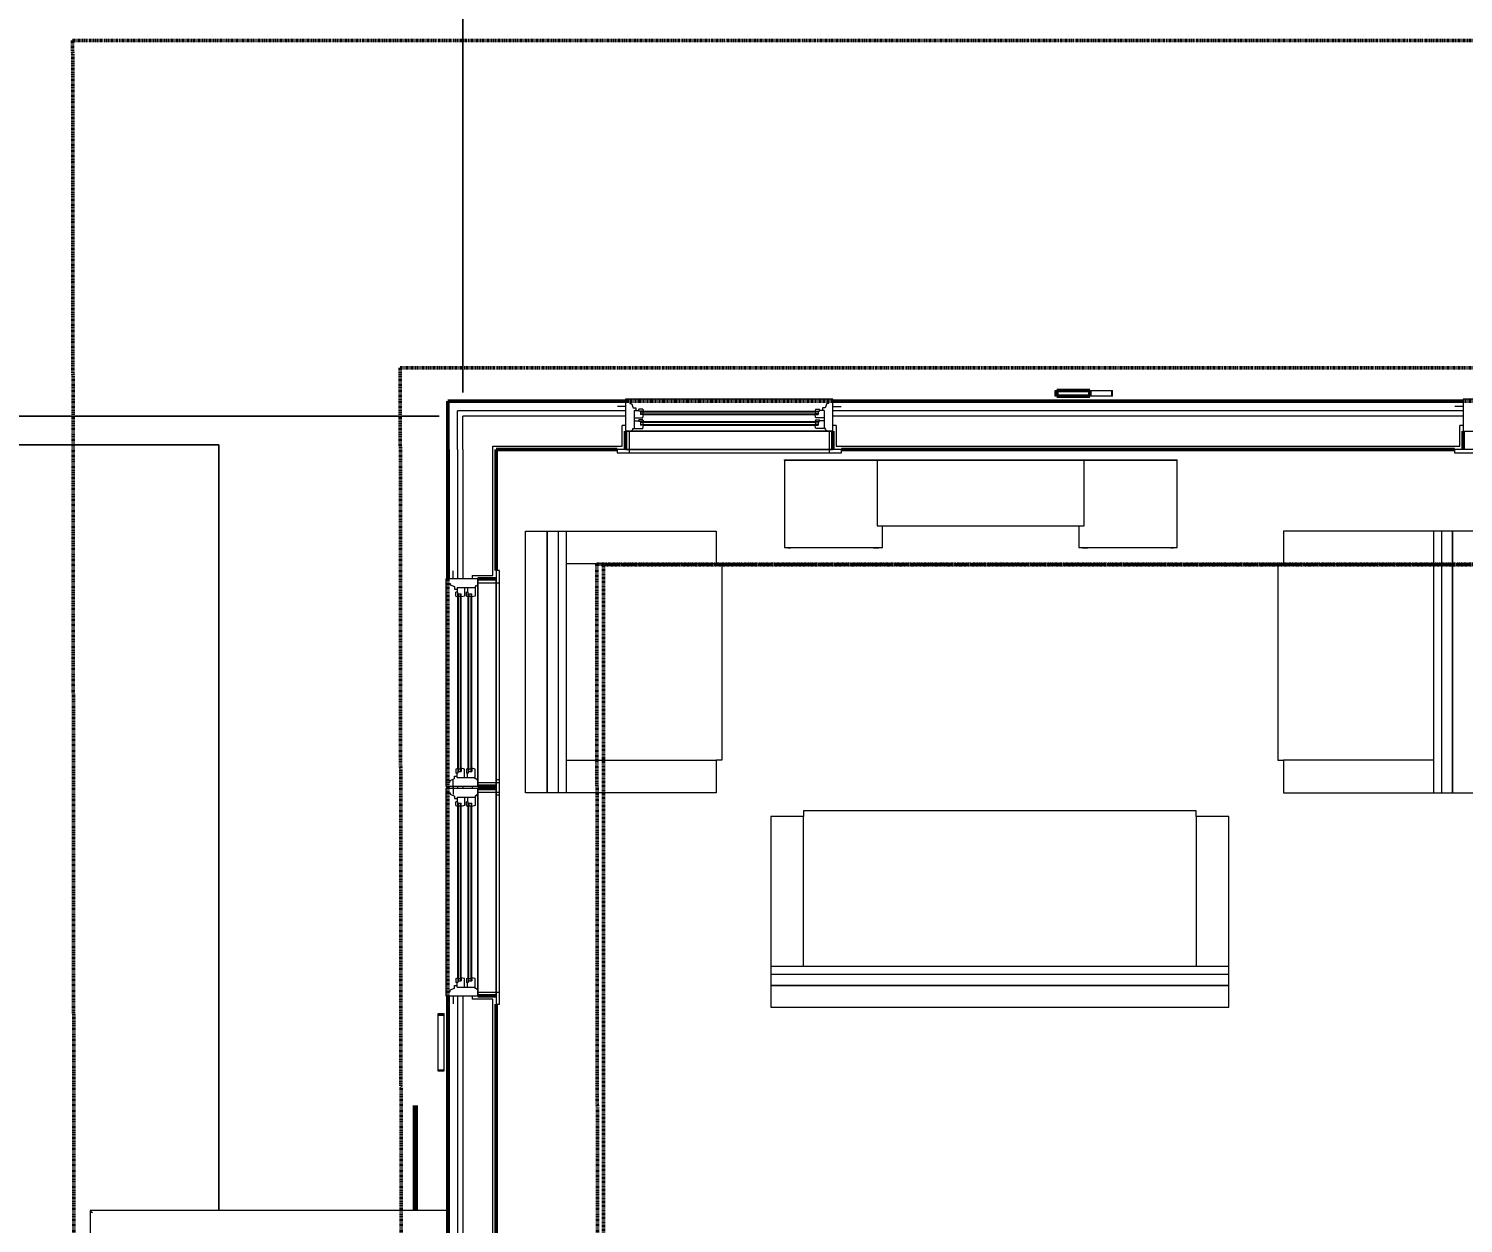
# Model space of a CAD drawing. Header units: inches. Extents: x -4217 to -1814, y 9706 to 12425.
# Drawn here: x -3937.6 to -3674.5, y 11967.9 to 12186.9 of the extents above; entities that cross this region are included whole.
import ezdxf

# ---------------------------------------------------------------- set-up
doc = ezdxf.new("R2010")
doc.units = ezdxf.units.IN
doc.header["$MEASUREMENT"] = 0
doc.linetypes.add('Dash 1_16_', pattern=[0.125, 0.0625, -0.0625])
doc.linetypes.add('Double Dash 3_8_', pattern=[1, 0.375, -0.125, 0.125, -0.125, 0.125, -0.125])
for name, color, linetype, lineweight in [('A-ANNO-DIMS', 211, 'Continuous', 9), ('A-ANNO-DIMS-96', 211, 'Continuous', 9), ('A-AREA-1', 130, 'Continuous', 70), ('A-FLOR-HRAL-1', 7, 'Continuous', 9), ('A-GENM-2', 7, 'Continuous', 9), ('A-GENM-3', 250, 'Continuous', 50), ('A-GLAZ-3', 7, 'Continuous', 9), ('A-GLAZ-4', 50, 'Continuous', 20), ('A-WALL-3', 250, 'Continuous', 50), ('A-WALL-4', 10, 'Continuous', 13), ('C-PROP-LINE-1', 250, 'Double Dash 3_8_', 50), ('C-PROP-LINE-2', 91, 'Dash 1_16_', 50), ('C-TOPO', 7, 'Continuous', 9), ('I-FURN', 30, 'Continuous', 9), ('I-FURN-1', 7, 'Continuous', 9)]:
    doc.layers.add(name, color=color, linetype=linetype, lineweight=lineweight)
doc.styles.add('Century Gothic', font='ufonts.com_century-gothic.ttf', dxfattribs={"height": 9})
doc.dimstyles.new('OD__1_8__Tol__', dxfattribs={"dimscale": 12, "dimtxt": 9.397514, "dimasz": 1, "dimexe": 0.75, "dimexo": 0.5, "dimgap": 0.125, "dimtad": 1, "dimdec": 3, "dimrnd": 0.125, "dimzin": 3, "dimdsep": 46, "dimlunit": 4, "dimtxsty": 'Century Gothic', "dimblk1": 'OBLIQUE', "dimblk2": 'OBLIQUE', "dimsah": 1, "dimcen": 0.09, "dimdle": 0.75, "dimazin": 0, "dimtfac": 1, "dimtdec": 4, "dimtix": 1, "dimtmove": 0, "dimatfit": 3, "dimfxl": 1, "dimtvp": 1, "dimtfill": 1, "dimfrac": 2, "dimtolj": 1, "dimtzin": 0, "dimarcsym": 2})

# ---------------------------------------------------------------- blocks, each defined once
blk = doc.blocks.new('DIMBLOCK1-FLOOR PLAN - 2ND FLOOR')
at = {"layer": 'A-ANNO-DIMS-96'}
for p, q in [((-3857.97, 12120.15), (-3857.97, 12244.86)), ((-2070.67, 12120.15), (-2070.67, 12244.86)), ((-3866.97, 12235.86), (-2061.67, 12235.86)), ((-3857.97, 12235.86), (-3857.97, 12120.15)), ((-2070.67, 12235.86), (-2070.67, 12120.15))]:
    blk.add_line(p, q, dxfattribs=at)
at = {"layer": 'A-ANNO-DIMS-96', "lineweight": 50}
for p, q in [((-3857.97, 12235.86), (-3851.97, 12241.86)), ((-2070.67, 12235.86), (-2064.67, 12241.86)), ((-3857.97, 12235.86), (-3863.97, 12229.86)), ((-2070.67, 12235.86), (-2076.67, 12229.86))]:
    blk.add_line(p, q, dxfattribs=at)
at = {"layer": 'A-ANNO-DIMS-96', "color": 0, "insert": (-3002.06, 12248.89), "char_height": 9, "width": 90.5741, "attachment_point": 1, "line_spacing_factor": 0.984502, "style": 'Century Gothic', "bg_fill": 3, "box_fill_scale": 1.25, "bg_fill_color": 256, "bg_fill_true_color": 13158600, "bg_fill_transparency": 0}
blk.add_mtext('148\' - 11 1/4"', dxfattribs=at)
blk = doc.blocks.new('_Oblique')
at = {"color": 0, "linetype": 'ByBlock', "lineweight": -2}
blk.add_line((-0.5, -0.5), (0.5, 0.5), dxfattribs=at)
blk = doc.blocks.new('DIMBLOCK7-FLOOR PLAN - 2ND FLOOR')
at = {"layer": 'A-ANNO-DIMS-96'}
for p, q in [((-4043.68, 9973.94), (-4043.68, 12124.84)), ((-3862.29, 12115.84), (-4052.68, 12115.84)), ((-4043.68, 12115.84), (-3862.29, 12115.84)), ((-3862.29, 9982.94), (-4052.68, 9982.94)), ((-4043.68, 9982.94), (-3862.29, 9982.94))]:
    blk.add_line(p, q, dxfattribs=at)
at = {"layer": 'A-ANNO-DIMS-96', "lineweight": 50}
for p, q in [((-4043.68, 12115.84), (-4049.68, 12121.84)), ((-4043.68, 12115.84), (-4037.68, 12109.84)), ((-4043.68, 9982.94), (-4049.68, 9988.94)), ((-4043.68, 9982.94), (-4037.68, 9976.94))]:
    blk.add_line(p, q, dxfattribs=at)
at = {"layer": 'A-ANNO-DIMS-96', "color": 0, "insert": (-4056.71, 11015.16), "char_height": 9, "width": 82.1611, "attachment_point": 1, "rotation": 90, "line_spacing_factor": 0.984502, "style": 'Century Gothic', "bg_fill": 3, "box_fill_scale": 1.25, "bg_fill_color": 256, "bg_fill_true_color": 13158600, "bg_fill_transparency": 0}
blk.add_mtext('177\' - 8 7/8"', dxfattribs=at)

msp = doc.modelspace()

# ---------------------------------------------------------------- linework, layer by layer
at = {"layer": 'A-GLAZ-3'}
for p, q in [((-3788.54952, 12109.7144), (-3829.69796, 12109.7144)), ((-3829.69796, 12109.7144), (-3829.69796, 12109.0894)), ((-3828.07296, 12109.7144), (-3790.17452, 12109.7144)), ((-3827.44796, 12109.7144), (-3827.44796, 12109.0894)), ((-3790.79952, 12109.7144), (-3790.79952, 12109.0894)), ((-3788.54952, 12109.0894), (-3788.54952, 12109.7144)), ((-3634.94952, 12109.7144), (-3676.09796, 12109.7144)), ((-3676.09796, 12109.7144), (-3676.09796, 12109.0894)), ((-3829.69796, 12109.0894), (-3788.54952, 12109.0894)), ((-3676.09796, 12109.0894), (-3634.94952, 12109.0894)), ((-3851.84874, 12087.56361), (-3851.84874, 12046.41518)), ((-3851.22374, 12087.56361), (-3851.84874, 12087.56361)), ((-3851.84874, 12048.04018), (-3851.84874, 12085.93861)), ((-3851.22374, 12046.41518), (-3851.22374, 12087.56361)), ((-3851.84874, 12085.31361), (-3851.22374, 12085.31361)), ((-3851.84874, 12049.16361), (-3851.84874, 12008.01518)), ((-3851.22374, 12049.16361), (-3851.84874, 12049.16361)), ((-3851.22374, 12008.01518), (-3851.22374, 12049.16361)), ((-3851.84874, 12048.66518), (-3851.22374, 12048.66518)), ((-3851.84874, 12009.64018), (-3851.84874, 12047.53861)), ((-3851.84874, 12046.91361), (-3851.22374, 12046.91361)), ((-3851.84874, 12046.41518), (-3851.22374, 12046.41518)), ((-3851.84874, 12010.26518), (-3851.22374, 12010.26518)), ((-3851.84874, 12008.01518), (-3851.22374, 12008.01518))]:
    msp.add_line(p, q, dxfattribs=at)
at = {"layer": 'A-WALL-3'}
for p, q in [((-3851.84874, 12109.7144), (-3829.69796, 12109.7144)), ((-3851.84874, 12087.56361), (-3851.84874, 12109.7144)), ((-3788.54952, 12109.7144), (-3676.09796, 12109.7144)), ((-3851.84874, 11932.7644), (-3851.84874, 12008.01518))]:
    msp.add_line(p, q, dxfattribs=at)
at = {"layer": 'A-WALL-4'}
for p, q in [((-3852.47374, 12110.3394), (-3828.76046, 12110.3394)), ((-3852.47374, 12109.7144), (-3852.47374, 12110.3394)), ((-3852.47374, 12086.62611), (-3852.47374, 12109.7144)), ((-3789.48702, 12110.3394), (-3675.16046, 12110.3394)), ((-3852.47374, 11931.8894), (-3852.47374, 12008.95268))]:
    msp.add_line(p, q, dxfattribs=at)
at = {"layer": 'C-PROP-LINE-1'}
for q in [(-1910.86928, 12088.68951), (-3830.99429, 9768.08086)]:
    msp.add_line((-3833.41046, 12088.68951), q, dxfattribs=at)
at = {"layer": 'C-PROP-LINE-2'}
for p in [(-2099.26202, 12088.5894), (-3832.16202, 10010.0894)]:
    msp.add_line(p, (-3832.16202, 12088.5894), dxfattribs=at)
at = {"layer": 'I-FURN'}
for p, q in [((-3842.49716, 12094.78515), (-3842.49716, 12046.78515)), ((-3842.49716, 12094.78515), (-3838.99716, 12094.78515)), ((-3842.49716, 12046.78515), (-3842.49716, 12094.78515)), ((-3840.49716, 12094.78515), (-3840.49716, 12046.78515)), ((-3838.99716, 12094.78515), (-3811.49716, 12094.78515)), ((-3838.99716, 12094.78515), (-3838.99716, 12046.78515)), ((-3811.49716, 12094.78515), (-3811.49716, 12088.78515)), ((-3679.99716, 12094.78515), (-3707.49716, 12094.78515)), ((-3707.49716, 12094.78515), (-3707.49716, 12088.78515)), ((-3676.49716, 12094.78515), (-3679.99716, 12094.78515)), ((-3679.99716, 12094.78515), (-3679.99716, 12046.78515)), ((-3678.49716, 12094.78515), (-3678.49716, 12046.78515)), ((-3676.49716, 12094.78515), (-3676.49716, 12046.78515)), ((-3676.49716, 12046.78515), (-3676.49716, 12094.78515)), ((-3811.49716, 12088.78515), (-3838.99716, 12088.78515)), ((-3811.49716, 12088.78515), (-3810.49716, 12088.78515)), ((-3810.49716, 12088.78515), (-3810.49716, 12052.78515)), ((-3707.49716, 12088.78515), (-3708.49716, 12088.78515)), ((-3708.49716, 12088.78515), (-3708.49716, 12052.78515)), ((-3707.49716, 12088.78515), (-3679.99716, 12088.78515)), ((-3838.99716, 12052.78515), (-3811.49716, 12052.78515)), ((-3810.49716, 12052.78515), (-3811.49716, 12052.78515)), ((-3811.49716, 12052.78515), (-3811.49716, 12046.78515)), ((-3708.49716, 12052.78515), (-3707.49716, 12052.78515)), ((-3679.99716, 12052.78515), (-3707.49716, 12052.78515)), ((-3707.49716, 12052.78515), (-3707.49716, 12046.78515)), ((-3838.99716, 12046.78515), (-3842.49716, 12046.78515)), ((-3811.49716, 12046.78515), (-3838.99716, 12046.78515)), ((-3707.49716, 12046.78515), (-3679.99716, 12046.78515)), ((-3679.99716, 12046.78515), (-3676.49716, 12046.78515)), ((-3795.49716, 12042.46015), (-3801.49716, 12042.46015)), ((-3801.49716, 12042.46015), (-3801.49716, 12014.96015)), ((-3723.49716, 12043.46015), (-3795.49716, 12043.46015)), ((-3795.49716, 12043.46015), (-3795.49716, 12042.46015)), ((-3795.49716, 12014.96015), (-3795.49716, 12042.46015)), ((-3723.49716, 12042.46015), (-3723.49716, 12043.46015)), ((-3717.49716, 12042.46015), (-3723.49716, 12042.46015)), ((-3723.49716, 12042.46015), (-3723.49716, 12014.96015)), ((-3717.49716, 12014.96015), (-3717.49716, 12042.46015)), ((-3717.49716, 12014.96015), (-3801.49716, 12014.96015)), ((-3801.49716, 12014.96015), (-3801.49716, 12011.46015)), ((-3717.49716, 12011.46015), (-3717.49716, 12014.96015)), ((-3717.49716, 12013.46015), (-3801.49716, 12013.46015)), ((-3717.49716, 12011.46015), (-3801.49716, 12011.46015)), ((-3801.49716, 12011.46015), (-3717.49716, 12011.46015))]:
    msp.add_line(p, q, dxfattribs=at)
at = {"layer": 'I-FURN-1'}
for p, q in [((-3799.00743, 12107.86015), (-3782.00743, 12107.86015)), ((-3799.00743, 12107.73515), (-3799.00743, 12107.86015)), ((-3782.00743, 12107.73515), (-3799.00743, 12107.73515)), ((-3782.00743, 12107.73515), (-3799.00743, 12107.73515)), ((-3799.00743, 12107.73515), (-3799.00743, 12091.73515)), ((-3782.00743, 12107.86015), (-3744.00743, 12107.86015)), ((-3782.00743, 12107.73515), (-3782.00743, 12107.86015)), ((-3744.00743, 12107.73515), (-3782.00743, 12107.73515)), ((-3744.00743, 12107.73515), (-3782.00743, 12107.73515)), ((-3782.00743, 12107.73515), (-3782.00743, 12095.73515)), ((-3744.00743, 12107.86015), (-3727.00743, 12107.86015)), ((-3744.00743, 12107.86015), (-3744.00743, 12107.73515)), ((-3727.00743, 12107.73515), (-3744.00743, 12107.73515)), ((-3744.00743, 12095.73515), (-3744.00743, 12107.73515)), ((-3727.00743, 12107.73515), (-3744.00743, 12107.73515)), ((-3727.00743, 12107.73515), (-3727.00743, 12107.86015)), ((-3727.00743, 12091.73515), (-3727.00743, 12107.73515)), ((-3846.49716, 12094.78515), (-3842.49716, 12094.78515)), ((-3846.49716, 12046.78515), (-3846.49716, 12094.78515)), ((-3782.00743, 12095.73515), (-3744.00743, 12095.73515)), ((-3781.00743, 12091.73515), (-3781.00743, 12095.73515)), ((-3745.00743, 12095.73515), (-3745.00743, 12091.73515)), ((-3672.49716, 12094.78515), (-3676.49716, 12094.78515)), ((-3799.00743, 12091.73515), (-3781.00743, 12091.73515)), ((-3798.34693, 12091.70409), (-3797.85782, 12091.70409)), ((-3797.85782, 12091.70409), (-3797.85782, 12091.73524)), ((-3782.66481, 12091.73524), (-3782.66481, 12091.70334)), ((-3782.66481, 12091.70334), (-3781.67033, 12091.70334)), ((-3781.67033, 12091.70334), (-3781.67033, 12091.73524)), ((-3745.00743, 12091.73515), (-3727.00743, 12091.73515)), ((-3744.34453, 12091.73524), (-3744.34453, 12091.70334)), ((-3744.34453, 12091.70334), (-3743.35005, 12091.70334)), ((-3743.35005, 12091.70334), (-3743.35005, 12091.73524)), ((-3728.15704, 12091.73524), (-3728.15704, 12091.70409)), ((-3728.15704, 12091.70409), (-3727.66793, 12091.70409)), ((-3842.49716, 12046.78515), (-3846.49716, 12046.78515)), ((-3676.49716, 12046.78515), (-3672.49716, 12046.78515)), ((-3801.49716, 12011.46015), (-3801.49716, 12007.46015)), ((-3717.49716, 12007.46015), (-3717.49716, 12011.46015)), ((-3801.49716, 12007.46015), (-3717.49716, 12007.46015))]:
    msp.add_line(p, q, dxfattribs=at)

# ---------------------------------------------------------------- dimensions: what is measured, and where the dimension line sits
at = {"layer": 'A-ANNO-DIMS'}
dim = msp.add_linear_dim(base=(-2070.67374, 12235.85696), p1=(-3857.97374, 12114.1519), p2=(-2070.67374, 12114.1519), dimstyle='OD__1_8__Tol__', override={"dimpost": '<>', "dimfxl": 1787.3}, dxfattribs=at)
dim.commit()
dim.dimension.update_dxf_attribs({"geometry": 'DIMBLOCK1-FLOOR PLAN - 2ND FLOOR', "text_midpoint": (-2964.32374, 12242.58198)})

# ---------------------------------------------------------------- next in the draw order: linework, layer by layer
at = {"layer": 'A-GENM-2'}
for p, q in [((-3749.37107, 12120.5269), (-3749.30225, 12120.5269)), ((-3749.37107, 12119.5269), (-3749.37107, 12120.5269)), ((-3749.30225, 12120.5269), (-3749.09579, 12120.5269)), ((-3749.30225, 12119.5269), (-3749.30225, 12120.5269)), ((-3749.09579, 12120.5269), (-3749.04138, 12120.5269)), ((-3749.09579, 12119.5269), (-3749.09579, 12120.5269)), ((-3743.01434, 12120.5269), (-3738.98571, 12120.5269)), ((-3738.98571, 12120.5269), (-3738.88002, 12120.5269)), ((-3738.98571, 12119.5269), (-3738.98571, 12120.5269)), ((-3738.88002, 12120.5269), (-3738.82086, 12120.5269)), ((-3738.88002, 12119.5269), (-3738.88002, 12120.5269)), ((-3738.82086, 12119.5269), (-3738.82086, 12120.5269)), ((-3749.30225, 12119.5269), (-3749.37107, 12119.5269)), ((-3749.09579, 12119.5269), (-3749.30225, 12119.5269)), ((-3749.04138, 12119.5269), (-3749.09579, 12119.5269)), ((-3738.98571, 12119.5269), (-3743.01434, 12119.5269)), ((-3738.88002, 12119.5269), (-3738.98571, 12119.5269)), ((-3738.82086, 12119.5269), (-3738.88002, 12119.5269))]:
    msp.add_line(p, q, dxfattribs=at)
at = {"layer": 'A-GENM-3'}
for p, q in [((-3743.01434, 12120.5269), (-3749.04138, 12120.5269)), ((-3749.04138, 12120.5269), (-3749.04138, 12119.5269)), ((-3743.01434, 12119.5269), (-3743.01434, 12120.5269)), ((-3749.04138, 12119.5269), (-3743.01434, 12119.5269))]:
    msp.add_line(p, q, dxfattribs=at)
at = {"layer": 'A-GLAZ-3'}
for p, q in [((-3825.41671, 12116.6519), (-3824.82296, 12116.6519)), ((-3825.41671, 12116.2769), (-3824.82296, 12116.2769)), ((-3824.94796, 12116.6519), (-3824.94796, 12116.2769)), ((-3824.82296, 12116.7769), (-3793.42452, 12116.7769)), ((-3824.82296, 12116.6519), (-3793.42452, 12116.6519)), ((-3824.82296, 12116.2769), (-3793.42452, 12116.2769)), ((-3824.82296, 12116.1519), (-3793.42452, 12116.1519)), ((-3792.83077, 12116.6519), (-3793.42452, 12116.6519)), ((-3792.83077, 12116.2769), (-3793.42452, 12116.2769)), ((-3793.29952, 12116.6519), (-3793.29952, 12116.2769)), ((-3790.17452, 12113.0894), (-3828.07296, 12113.0894)), ((-3828.07296, 12113.0894), (-3828.07296, 12109.7144)), ((-3827.44796, 12113.0894), (-3827.44796, 12109.7144)), ((-3825.41671, 12114.7144), (-3824.82296, 12114.7144)), ((-3825.41671, 12114.3394), (-3824.82296, 12114.3394)), ((-3824.94796, 12114.7144), (-3824.94796, 12114.3394)), ((-3824.82296, 12114.8394), (-3793.42452, 12114.8394)), ((-3824.82296, 12114.7144), (-3793.42452, 12114.7144)), ((-3824.82296, 12114.3394), (-3793.42452, 12114.3394)), ((-3824.82296, 12114.2144), (-3793.42452, 12114.2144)), ((-3792.83077, 12114.7144), (-3793.42452, 12114.7144)), ((-3792.83077, 12114.3394), (-3793.42452, 12114.3394)), ((-3793.29952, 12114.7144), (-3793.29952, 12114.3394)), ((-3790.79952, 12113.0894), (-3790.79952, 12109.7144)), ((-3790.17452, 12109.7144), (-3790.17452, 12113.0894))]:
    msp.add_line(p, q, dxfattribs=at)
at = {"layer": 'A-GLAZ-4'}
for p, q in [((-3828.13546, 12117.5894), (-3829.63546, 12117.5894)), ((-3790.11202, 12118.9644), (-3828.13546, 12118.9644)), ((-3828.13546, 12118.9644), (-3828.13546, 12113.0894)), ((-3827.32296, 12118.9644), (-3827.32296, 12118.1519)), ((-3827.32296, 12118.1519), (-3827.04827, 12118.1519)), ((-3827.04827, 12118.1519), (-3826.72921, 12117.3394)), ((-3791.1992, 12118.1519), (-3791.51827, 12117.3394)), ((-3790.92452, 12118.1519), (-3791.1992, 12118.1519)), ((-3790.92452, 12118.9644), (-3790.92452, 12118.1519)), ((-3790.11202, 12113.0894), (-3790.11202, 12118.9644)), ((-3790.11202, 12117.5894), (-3788.61202, 12117.5894)), ((-3674.53546, 12117.5894), (-3676.03546, 12117.5894)), ((-3636.51202, 12118.9644), (-3674.53546, 12118.9644)), ((-3674.53546, 12118.9644), (-3674.53546, 12113.0894)), ((-3826.72921, 12117.3394), (-3826.26046, 12117.3394)), ((-3826.54171, 12116.9019), (-3825.69796, 12116.9019)), ((-3826.54171, 12116.9019), (-3826.54171, 12113.5894)), ((-3826.54171, 12115.5269), (-3824.97921, 12115.5269)), ((-3826.54171, 12114.9644), (-3825.69796, 12114.9644)), ((-3826.26046, 12117.3394), (-3826.26046, 12116.9019)), ((-3824.97921, 12117.12065), (-3825.69796, 12117.12065)), ((-3825.69796, 12116.7769), (-3825.69796, 12117.12065)), ((-3824.82608, 12116.7769), (-3825.69796, 12116.7769)), ((-3824.97921, 12115.18315), (-3825.69796, 12115.18315)), ((-3825.69796, 12114.8394), (-3825.69796, 12115.18315)), ((-3825.41671, 12116.7769), (-3825.41671, 12116.1519)), ((-3824.82296, 12116.1519), (-3825.41671, 12116.1519)), ((-3824.97921, 12117.12065), (-3824.82608, 12116.7769)), ((-3824.97921, 12115.5269), (-3824.82296, 12116.1519)), ((-3824.97921, 12115.18315), (-3824.82608, 12114.8394)), ((-3793.42452, 12116.1519), (-3792.83077, 12116.1519)), ((-3793.26827, 12115.5269), (-3793.42452, 12116.1519)), ((-3793.26827, 12117.12065), (-3793.42139, 12116.7769)), ((-3793.42139, 12116.7769), (-3792.54952, 12116.7769)), ((-3793.26827, 12115.18315), (-3793.42139, 12114.8394)), ((-3793.26827, 12117.12065), (-3792.54952, 12117.12065)), ((-3791.70577, 12115.5269), (-3793.26827, 12115.5269)), ((-3793.26827, 12115.18315), (-3792.54952, 12115.18315)), ((-3792.83077, 12116.7769), (-3792.83077, 12116.1519)), ((-3792.54952, 12116.7769), (-3792.54952, 12117.12065)), ((-3791.70577, 12116.9019), (-3792.54952, 12116.9019)), ((-3792.54952, 12114.8394), (-3792.54952, 12115.18315)), ((-3791.70577, 12114.9644), (-3792.54952, 12114.9644)), ((-3791.98702, 12117.3394), (-3791.98702, 12116.9019)), ((-3791.51827, 12117.3394), (-3791.98702, 12117.3394)), ((-3791.70577, 12116.9019), (-3791.70577, 12113.5894)), ((-3828.13546, 12113.0894), (-3790.11202, 12113.0894)), ((-3826.79171, 12113.36956), (-3827.12559, 12113.0894)), ((-3826.79171, 12113.36956), (-3826.79171, 12113.5894)), ((-3826.79171, 12113.5894), (-3824.97921, 12113.5894)), ((-3824.82608, 12114.8394), (-3825.69796, 12114.8394)), ((-3825.41671, 12114.8394), (-3825.41671, 12114.2144)), ((-3824.82296, 12114.2144), (-3825.41671, 12114.2144)), ((-3824.97921, 12113.5894), (-3824.82296, 12114.2144)), ((-3793.42452, 12114.2144), (-3792.83077, 12114.2144)), ((-3793.26827, 12113.5894), (-3793.42452, 12114.2144)), ((-3793.42139, 12114.8394), (-3792.54952, 12114.8394)), ((-3791.45577, 12113.5894), (-3793.26827, 12113.5894)), ((-3792.83077, 12114.8394), (-3792.83077, 12114.2144)), ((-3791.45577, 12113.36956), (-3791.45577, 12113.5894)), ((-3791.45577, 12113.36956), (-3791.12189, 12113.0894)), ((-3674.53546, 12113.0894), (-3636.51202, 12113.0894))]:
    msp.add_line(p, q, dxfattribs=at)
at = {"layer": 'A-WALL-3'}
for p, q in [((-3674.53546, 12118.5894), (-3790.11202, 12118.5894)), ((-3828.13546, 12109.7144), (-3828.13546, 12113.0894)), ((-3790.11202, 12113.0894), (-3790.11202, 12109.7144)), ((-3674.53546, 12109.7144), (-3674.53546, 12113.0894))]:
    msp.add_line(p, q, dxfattribs=at)
at = {"layer": 'A-WALL-4'}
for p, q in [((-3674.53546, 12118.3394), (-3790.11202, 12118.3394)), ((-3674.53546, 12116.8394), (-3790.11202, 12116.8394)), ((-3674.53546, 12115.8394), (-3790.11202, 12115.8394)), ((-3828.13546, 12114.1519), (-3828.76046, 12114.1519)), ((-3828.76046, 12110.3394), (-3828.76046, 12114.1519)), ((-3789.48702, 12114.1519), (-3790.11202, 12114.1519)), ((-3789.48702, 12114.1519), (-3789.48702, 12110.3394)), ((-3675.16046, 12110.3394), (-3675.16046, 12114.1519)), ((-3674.53546, 12114.1519), (-3675.16046, 12114.1519))]:
    msp.add_line(p, q, dxfattribs=at)
at = {"layer": 'C-PROP-LINE-1'}
msp.add_line((-3929.52303, 12184.68951), (-1910.86928, 12184.68951), dxfattribs=at)

# ---------------------------------------------------------------- next in the draw order: dimensions: what is measured, and where the dimension line sits
at = {"layer": 'A-ANNO-DIMS'}
dim = msp.add_linear_dim(base=(-4043.67756, 12115.8394), p1=(-3856.28624, 9982.9394), p2=(-3856.28624, 12115.8394), angle=90, dimstyle='OD__1_8__Tol__', override={"dimpost": '<>', "dimfxl": 2132.9}, dxfattribs=at)
dim.commit()
dim.dimension.update_dxf_attribs({"geometry": 'DIMBLOCK7-FLOOR PLAN - 2ND FLOOR', "text_midpoint": (-4050.40257, 11049.3894)})

# ---------------------------------------------------------------- next in the draw order: linework, layer by layer
at = {"layer": 'A-AREA-1'}
msp.add_line((-3866.72374, 11989.4519), (-3866.72374, 11970.22513), dxfattribs=at)
at = {"layer": 'A-FLOR-HRAL-1'}
for p, q in [((-3860.72374, 11970.2266), (-3926.33594, 11970.2266)), ((-3926.33594, 11970.2266), (-3926.33594, 11856.17719))]:
    msp.add_line(p, q, dxfattribs=at)
msp.add_open_spline([(-3926.33594, 11970.2266), (-3926.33576, 11970.2266), (-3926.32788, 11970.21845), (-3926.30114, 11970.19189), (-3926.27383, 11970.16448), (-3926.24515, 11970.13578), (-3926.21879, 11970.10961), (-3926.19085, 11970.08142), (-3926.15187, 11970.04259), (-3926.10889, 11969.99964), (-3926.07278, 11969.96326), (-3926.03491, 11969.92569), (-3925.96645, 11969.85723), (-3925.90565, 11969.79539), (-3925.8635, 11969.75416)], degree=3, knots=[0, 0, 0, 0, 0.166666667, 0.25, 0.333333333, 0.416666667, 0.458333333, 0.5, 0.583333333, 0.666666667, 0.708333333, 0.75, 0.833333333, 1, 1, 1, 1], dxfattribs=at)
at = {"layer": 'A-GENM-2'}
for p, q in [((-3862.47374, 12006.23307), (-3862.47374, 12006.32443)), ((-3862.47374, 12006.32443), (-3861.47374, 12006.32443)), ((-3862.47374, 12005.99474), (-3862.47374, 12006.23307)), ((-3861.47374, 12006.23307), (-3862.47374, 12006.23307)), ((-3862.47374, 11995.93907), (-3862.47374, 12005.99474)), ((-3862.47374, 12005.99474), (-3861.47374, 12005.99474)), ((-3861.47374, 12006.32443), (-3861.47374, 12006.23307)), ((-3861.47374, 12006.23307), (-3861.47374, 12005.99474)), ((-3861.47374, 12005.99474), (-3861.47374, 11995.93907)), ((-3861.47374, 11995.93907), (-3862.47374, 11995.93907)), ((-3862.47374, 11995.86236), (-3862.47374, 11995.93907)), ((-3862.47374, 11995.77422), (-3862.47374, 11995.86236)), ((-3861.47374, 11995.86236), (-3862.47374, 11995.86236)), ((-3861.47374, 11995.77422), (-3862.47374, 11995.77422)), ((-3861.47374, 11995.93907), (-3861.47374, 11995.86236)), ((-3861.47374, 11995.86236), (-3861.47374, 11995.77422))]:
    msp.add_line(p, q, dxfattribs=at)
at = {"layer": 'A-GLAZ-3'}
for p, q in [((-3855.22374, 12085.93861), (-3855.22374, 12048.04018)), ((-3851.84874, 12085.93861), (-3855.22374, 12085.93861)), ((-3855.22374, 12085.31361), (-3851.84874, 12085.31361)), ((-3858.91124, 12051.29018), (-3858.91124, 12082.68861)), ((-3858.78624, 12083.28236), (-3858.78624, 12082.68861)), ((-3858.78624, 12082.81361), (-3858.41124, 12082.81361)), ((-3858.78624, 12051.29018), (-3858.78624, 12082.68861)), ((-3858.41124, 12083.28236), (-3858.41124, 12082.68861)), ((-3858.41124, 12051.29018), (-3858.41124, 12082.68861)), ((-3858.28624, 12051.29018), (-3858.28624, 12082.68861)), ((-3856.97374, 12051.29018), (-3856.97374, 12082.68861)), ((-3856.84874, 12083.28236), (-3856.84874, 12082.68861)), ((-3856.84874, 12082.81361), (-3856.47374, 12082.81361)), ((-3856.84874, 12051.29018), (-3856.84874, 12082.68861)), ((-3856.47374, 12083.28236), (-3856.47374, 12082.68861)), ((-3856.47374, 12051.29018), (-3856.47374, 12082.68861)), ((-3856.34874, 12051.29018), (-3856.34874, 12082.68861)), ((-3858.78624, 12050.69643), (-3858.78624, 12051.29018)), ((-3858.78624, 12051.16518), (-3858.41124, 12051.16518)), ((-3858.41124, 12050.69643), (-3858.41124, 12051.29018)), ((-3856.84874, 12050.69643), (-3856.84874, 12051.29018)), ((-3856.84874, 12051.16518), (-3856.47374, 12051.16518)), ((-3856.47374, 12050.69643), (-3856.47374, 12051.29018)), ((-3855.22374, 12048.66518), (-3851.84874, 12048.66518)), ((-3855.22374, 12048.04018), (-3851.84874, 12048.04018)), ((-3855.22374, 12047.53861), (-3855.22374, 12009.64018)), ((-3851.84874, 12047.53861), (-3855.22374, 12047.53861)), ((-3855.22374, 12046.91361), (-3851.84874, 12046.91361)), ((-3858.91124, 12012.89018), (-3858.91124, 12044.28861)), ((-3858.78624, 12044.88236), (-3858.78624, 12044.28861)), ((-3858.78624, 12044.41361), (-3858.41124, 12044.41361)), ((-3858.78624, 12012.89018), (-3858.78624, 12044.28861)), ((-3858.41124, 12044.88236), (-3858.41124, 12044.28861)), ((-3858.41124, 12012.89018), (-3858.41124, 12044.28861)), ((-3858.28624, 12012.89018), (-3858.28624, 12044.28861)), ((-3856.97374, 12012.89018), (-3856.97374, 12044.28861)), ((-3856.84874, 12044.88236), (-3856.84874, 12044.28861)), ((-3856.84874, 12044.41361), (-3856.47374, 12044.41361)), ((-3856.84874, 12012.89018), (-3856.84874, 12044.28861)), ((-3856.47374, 12044.88236), (-3856.47374, 12044.28861)), ((-3856.47374, 12012.89018), (-3856.47374, 12044.28861)), ((-3856.34874, 12012.89018), (-3856.34874, 12044.28861)), ((-3858.78624, 12012.29643), (-3858.78624, 12012.89018)), ((-3858.78624, 12012.76518), (-3858.41124, 12012.76518)), ((-3858.41124, 12012.29643), (-3858.41124, 12012.89018)), ((-3856.84874, 12012.29643), (-3856.84874, 12012.89018)), ((-3856.84874, 12012.76518), (-3856.47374, 12012.76518)), ((-3856.47374, 12012.29643), (-3856.47374, 12012.89018)), ((-3855.22374, 12010.26518), (-3851.84874, 12010.26518)), ((-3855.22374, 12009.64018), (-3851.84874, 12009.64018))]:
    msp.add_line(p, q, dxfattribs=at)
at = {"layer": 'A-GLAZ-4'}
for p, q in [((-3861.09874, 12086.00111), (-3861.09874, 12047.97768)), ((-3855.22374, 12086.00111), (-3861.09874, 12086.00111)), ((-3859.72374, 12086.00111), (-3859.72374, 12087.50111)), ((-3855.22374, 12047.97768), (-3855.22374, 12086.00111)), ((-3861.09874, 12085.18861), (-3860.28624, 12085.18861)), ((-3860.28624, 12085.18861), (-3860.28624, 12084.91393)), ((-3860.28624, 12084.91393), (-3859.47374, 12084.59486)), ((-3859.47374, 12084.59486), (-3859.47374, 12084.12611)), ((-3859.47374, 12084.12611), (-3859.03624, 12084.12611)), ((-3859.25499, 12082.84486), (-3859.25499, 12083.56361)), ((-3858.91124, 12083.56361), (-3859.25499, 12083.56361)), ((-3859.03624, 12084.40736), (-3859.03624, 12083.56361)), ((-3859.03624, 12084.40736), (-3855.72374, 12084.40736)), ((-3858.91124, 12082.69174), (-3858.91124, 12083.56361)), ((-3857.66124, 12084.40736), (-3857.66124, 12082.84486)), ((-3857.31749, 12082.84486), (-3857.31749, 12083.56361)), ((-3856.97374, 12083.56361), (-3857.31749, 12083.56361)), ((-3857.09874, 12084.40736), (-3857.09874, 12083.56361)), ((-3856.97374, 12082.69174), (-3856.97374, 12083.56361)), ((-3855.5039, 12084.65736), (-3855.72374, 12084.65736)), ((-3855.72374, 12084.65736), (-3855.72374, 12082.84486)), ((-3855.5039, 12084.65736), (-3855.22374, 12084.99125)), ((-3859.25499, 12082.84486), (-3858.91124, 12082.69174)), ((-3858.91124, 12083.28236), (-3858.28624, 12083.28236)), ((-3858.28624, 12082.68861), (-3858.28624, 12083.28236)), ((-3857.66124, 12082.84486), (-3858.28624, 12082.68861)), ((-3857.31749, 12082.84486), (-3856.97374, 12082.69174)), ((-3856.97374, 12083.28236), (-3856.34874, 12083.28236)), ((-3856.34874, 12082.68861), (-3856.34874, 12083.28236)), ((-3855.72374, 12082.84486), (-3856.34874, 12082.68861)), ((-3860.28624, 12049.06486), (-3859.47374, 12049.38393)), ((-3859.72374, 12047.60111), (-3859.72374, 12049.10111)), ((-3859.47374, 12049.85268), (-3859.03624, 12049.85268)), ((-3859.47374, 12049.38393), (-3859.47374, 12049.85268)), ((-3859.25499, 12051.13393), (-3858.91124, 12051.28705)), ((-3859.25499, 12051.13393), (-3859.25499, 12050.41518)), ((-3858.91124, 12050.41518), (-3859.25499, 12050.41518)), ((-3859.03624, 12049.57143), (-3859.03624, 12050.41518)), ((-3859.03624, 12049.57143), (-3855.72374, 12049.57143)), ((-3858.91124, 12051.28705), (-3858.91124, 12050.41518)), ((-3858.91124, 12050.69643), (-3858.28624, 12050.69643)), ((-3858.28624, 12051.29018), (-3858.28624, 12050.69643)), ((-3857.66124, 12051.13393), (-3858.28624, 12051.29018)), ((-3857.66124, 12049.57143), (-3857.66124, 12051.13393)), ((-3857.31749, 12051.13393), (-3856.97374, 12051.28705)), ((-3857.31749, 12051.13393), (-3857.31749, 12050.41518)), ((-3856.97374, 12050.41518), (-3857.31749, 12050.41518)), ((-3857.09874, 12049.57143), (-3857.09874, 12050.41518)), ((-3856.97374, 12051.28705), (-3856.97374, 12050.41518)), ((-3856.97374, 12050.69643), (-3856.34874, 12050.69643)), ((-3856.34874, 12051.29018), (-3856.34874, 12050.69643)), ((-3855.72374, 12051.13393), (-3856.34874, 12051.29018)), ((-3855.72374, 12049.32143), (-3855.72374, 12051.13393)), ((-3855.5039, 12049.32143), (-3855.72374, 12049.32143)), ((-3855.5039, 12049.32143), (-3855.22374, 12048.98755)), ((-3861.09874, 12048.79018), (-3860.28624, 12048.79018)), ((-3861.09874, 12047.97768), (-3855.22374, 12047.97768)), ((-3861.09874, 12047.60111), (-3861.09874, 12009.57768)), ((-3855.22374, 12047.60111), (-3861.09874, 12047.60111)), ((-3861.09874, 12046.78861), (-3860.28624, 12046.78861)), ((-3860.28624, 12048.79018), (-3860.28624, 12049.06486)), ((-3860.28624, 12046.78861), (-3860.28624, 12046.51393)), ((-3860.28624, 12046.51393), (-3859.47374, 12046.19486)), ((-3859.72374, 12047.97768), (-3859.72374, 12046.47768)), ((-3855.5039, 12046.25736), (-3855.22374, 12046.59125)), ((-3855.22374, 12009.57768), (-3855.22374, 12047.60111)), ((-3859.47374, 12046.19486), (-3859.47374, 12045.72611)), ((-3859.47374, 12045.72611), (-3859.03624, 12045.72611)), ((-3859.25499, 12044.44486), (-3859.25499, 12045.16361)), ((-3858.91124, 12045.16361), (-3859.25499, 12045.16361)), ((-3859.25499, 12044.44486), (-3858.91124, 12044.29174)), ((-3859.03624, 12046.00736), (-3859.03624, 12045.16361)), ((-3859.03624, 12046.00736), (-3855.72374, 12046.00736)), ((-3858.91124, 12044.29174), (-3858.91124, 12045.16361)), ((-3858.91124, 12044.88236), (-3858.28624, 12044.88236)), ((-3858.28624, 12044.28861), (-3858.28624, 12044.88236)), ((-3857.66124, 12044.44486), (-3858.28624, 12044.28861)), ((-3857.66124, 12046.00736), (-3857.66124, 12044.44486)), ((-3857.31749, 12044.44486), (-3857.31749, 12045.16361)), ((-3856.97374, 12045.16361), (-3857.31749, 12045.16361)), ((-3857.31749, 12044.44486), (-3856.97374, 12044.29174)), ((-3857.09874, 12046.00736), (-3857.09874, 12045.16361)), ((-3856.97374, 12044.29174), (-3856.97374, 12045.16361)), ((-3856.97374, 12044.88236), (-3856.34874, 12044.88236)), ((-3856.34874, 12044.28861), (-3856.34874, 12044.88236)), ((-3855.72374, 12044.44486), (-3856.34874, 12044.28861)), ((-3855.5039, 12046.25736), (-3855.72374, 12046.25736)), ((-3855.72374, 12046.25736), (-3855.72374, 12044.44486)), ((-3859.25499, 12012.73393), (-3858.91124, 12012.88705)), ((-3859.25499, 12012.73393), (-3859.25499, 12012.01518)), ((-3858.91124, 12012.88705), (-3858.91124, 12012.01518)), ((-3858.91124, 12012.29643), (-3858.28624, 12012.29643)), ((-3858.28624, 12012.89018), (-3858.28624, 12012.29643)), ((-3857.66124, 12012.73393), (-3858.28624, 12012.89018)), ((-3857.66124, 12011.17143), (-3857.66124, 12012.73393)), ((-3857.31749, 12012.73393), (-3856.97374, 12012.88705)), ((-3857.31749, 12012.73393), (-3857.31749, 12012.01518)), ((-3856.97374, 12012.88705), (-3856.97374, 12012.01518)), ((-3856.97374, 12012.29643), (-3856.34874, 12012.29643)), ((-3856.34874, 12012.89018), (-3856.34874, 12012.29643)), ((-3855.72374, 12012.73393), (-3856.34874, 12012.89018)), ((-3855.72374, 12010.92143), (-3855.72374, 12012.73393)), ((-3861.09874, 12010.39018), (-3860.28624, 12010.39018)), ((-3860.28624, 12010.66486), (-3859.47374, 12010.98393)), ((-3860.28624, 12010.39018), (-3860.28624, 12010.66486)), ((-3859.47374, 12011.45268), (-3859.03624, 12011.45268)), ((-3859.47374, 12010.98393), (-3859.47374, 12011.45268)), ((-3858.91124, 12012.01518), (-3859.25499, 12012.01518)), ((-3859.03624, 12011.17143), (-3859.03624, 12012.01518)), ((-3859.03624, 12011.17143), (-3855.72374, 12011.17143)), ((-3856.97374, 12012.01518), (-3857.31749, 12012.01518)), ((-3857.09874, 12011.17143), (-3857.09874, 12012.01518)), ((-3855.5039, 12010.92143), (-3855.72374, 12010.92143)), ((-3855.5039, 12010.92143), (-3855.22374, 12010.58755)), ((-3861.09874, 12009.57768), (-3855.22374, 12009.57768)), ((-3859.72374, 12009.57768), (-3859.72374, 12008.07768))]:
    msp.add_line(p, q, dxfattribs=at)
at = {"layer": 'A-WALL-3'}
for p, q in [((-3828.13546, 12118.5894), (-3860.72374, 12118.5894)), ((-3860.72374, 12118.5894), (-3860.72374, 12118.3394)), ((-3860.72374, 12118.3394), (-3860.72374, 12109.7144)), ((-3860.72374, 12109.7144), (-3860.72374, 12086.00111)), ((-3855.22374, 12086.00111), (-3851.84874, 12086.00111)), ((-3860.72374, 12047.97768), (-3860.72374, 12047.60111)), ((-3851.84874, 12047.97768), (-3855.22374, 12047.97768)), ((-3855.22374, 12047.60111), (-3851.84874, 12047.60111)), ((-3860.72374, 12009.57768), (-3860.72374, 11931.2644)), ((-3851.84874, 12009.57768), (-3855.22374, 12009.57768))]:
    msp.add_line(p, q, dxfattribs=at)
at = {"layer": 'A-WALL-4'}
for p, q in [((-3828.13546, 12118.3394), (-3860.47374, 12118.3394)), ((-3860.47374, 12116.8394), (-3860.47374, 12118.3394)), ((-3860.47374, 12109.7144), (-3860.47374, 12116.8394)), ((-3828.13546, 12116.8394), (-3858.97374, 12116.8394)), ((-3858.97374, 12115.8394), (-3858.97374, 12116.8394)), ((-3858.97374, 12109.7144), (-3858.97374, 12115.8394)), ((-3828.13546, 12115.8394), (-3857.97374, 12115.8394)), ((-3857.97374, 12110.3394), (-3857.97374, 12115.8394)), ((-3860.47374, 12109.7144), (-3860.47374, 12086.00111)), ((-3858.97374, 12109.7144), (-3858.97374, 12086.00111)), ((-3857.97374, 12109.7144), (-3857.97374, 12110.3394)), ((-3857.97374, 12109.7144), (-3857.97374, 12086.00111)), ((-3856.28624, 12086.62611), (-3856.28624, 12086.00111)), ((-3856.28624, 12086.62611), (-3852.47374, 12086.62611)), ((-3860.47374, 12047.97768), (-3860.47374, 12047.60111)), ((-3858.97374, 12047.97768), (-3858.97374, 12047.60111)), ((-3857.97374, 12047.97768), (-3857.97374, 12047.60111)), ((-3856.28624, 12047.97768), (-3856.28624, 12047.60111)), ((-3860.47374, 12009.57768), (-3860.47374, 11931.2644)), ((-3858.97374, 12009.57768), (-3858.97374, 11931.2644)), ((-3857.97374, 12009.57768), (-3857.97374, 11931.2644)), ((-3856.28624, 12009.57768), (-3856.28624, 12008.95268)), ((-3852.47374, 12008.95268), (-3856.28624, 12008.95268))]:
    msp.add_line(p, q, dxfattribs=at)
at = {"layer": 'C-PROP-LINE-1'}
for p, q in [((-3929.52303, 12184.68951), (-3927.0955, 9853.16749)), ((-3869.44796, 12124.68951), (-3867.12227, 9890.97905)), ((-3869.44796, 12124.68951), (-1910.86928, 12124.68951))]:
    msp.add_line(p, q, dxfattribs=at)
at = {"layer": 'C-PROP-LINE-2'}
for p in [(-2636.92374, 12118.5894), (-3860.72374, 11547.5894)]:
    msp.add_line(p, (-3860.72374, 12118.5894), dxfattribs=at)
at = {"layer": 'C-TOPO'}
for p, q in [((-4004.23425, 12110.58911), (-3922.0719, 12110.58911)), ((-3922.0719, 12110.58911), (-4004.23425, 12110.58911)), ((-3922.0719, 12110.58911), (-3902.72388, 12110.58911)), ((-3902.72388, 12110.58911), (-3922.0719, 12110.58911)), ((-3902.72388, 12110.58911), (-3902.72388, 12070.19824)), ((-3902.72388, 12070.19824), (-3902.72388, 12110.58911)), ((-3902.72388, 12070.19824), (-3902.72388, 12057.01465)), ((-3902.72388, 12057.01465), (-3902.72388, 12070.19824)), ((-3902.72388, 12057.01465), (-3902.72388, 11979.27246)), ((-3902.72388, 11979.27246), (-3902.72388, 12057.01465)), ((-3902.72388, 11979.27246), (-3902.72388, 11976.95728)), ((-3902.72388, 11976.95728), (-3902.72388, 11979.27246)), ((-3902.72388, 11976.95728), (-3902.72388, 11970.2266)), ((-3902.72388, 11970.2266), (-3902.72388, 11976.95728))]:
    msp.add_line(p, q, dxfattribs=at)

doc.saveas('drawing.dxf')
